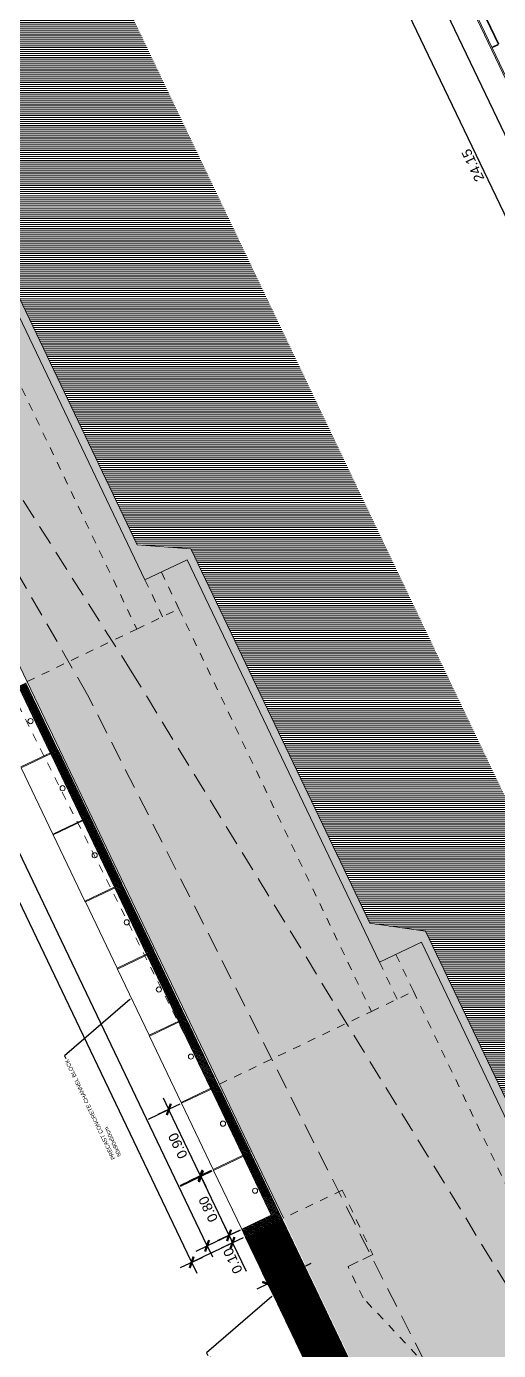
# Model space of a CAD drawing. Header units: metres. Extents: x 679304 to 680626, y 2747329 to 2750056.
# Drawn here: x 679472.73 to 679478.51, y 2747433.81 to 2747450.04 of the extents above; entities that cross this region are included whole.
import ezdxf
from ezdxf import colors
from ezdxf.entities.mleader import LeaderData, LeaderLine
from ezdxf.math import Vec2, Vec3

# ---------------------------------------------------------------- set-up
doc = ezdxf.new("R2010")
doc.units = ezdxf.units.M
doc.linetypes.add('HIDDEN', pattern=[0.375, 0.25, -0.125])
doc.linetypes.add('TRAZOS2', pattern=[9.525, 6.35, -3.175])
doc.layers.add('-aux', color=50, linetype='Continuous', plot=False)
for name, color, linetype in [('01-TX', 7, 'Continuous'), ('01-TX-Dimensions_1-50', 157, 'Continuous'), ('COTAUX', 7, 'Continuous')]:
    doc.layers.add(name, color=color, linetype=linetype)
for name, color, linetype, lineweight in [('02-L-projecció', 6, 'Continuous', 5), ('02-L-seccionat', 4, 'Continuous', 5), ('3-TR terra compactada', 45, 'Continuous', 0)]:
    doc.layers.add(name, color=color, linetype=linetype, lineweight=lineweight)
for name, color, linetype, lineweight, true_color in [('02-L-projecció 2', 251, 'Continuous', 5, 0x636363), ('3-TR D formigó', 251, 'Continuous', 5, 0x666666), ('3-TR tot_u', 8, 'Continuous', 5, 0x787878)]:
    doc.layers.add(name, color=color, linetype=linetype, lineweight=lineweight, true_color=true_color)
doc.styles.get("Standard").update_dxf_attribs({"font": 'arial.ttf'})
doc.dimstyles.new('E50', dxfattribs={"dimscale": 0.03, "dimtxt": 4, "dimasz": 0.5, "dimexe": 0.1, "dimexo": 15, "dimgap": 1, "dimtad": 1, "dimzin": 0, "dimdsep": 46, "dimtxsty": 'Standard', "dimblk1": 'LINCOT200', "dimblk2": 'LINCOT200', "dimsah": 1, "dimcen": 0.1, "dimdle": 0.1, "dimclrt": 256, "dimadec": 0, "dimazin": 0, "dimtfac": 0.015385, "dimtofl": 0, "dimtmove": 0, "dimatfit": 3, "dimldrblk": 'LINCOT200', "dimfxl": 1, "dimtolj": 1, "dimtzin": 0, "dimarcsym": 0})

# ---------------------------------------------------------------- blocks, each defined once
blk = doc.blocks.new('View P3')
at = {"layer": '02-L-projecció 2'}
for points in [[(4.685, -1.285), (4.685, 0.06), (28.937, 0.06)], [(7.484, 0.045), (26.178, 0.045)], [(19.319, -0.04), (19.319, 0.045)], [(19.33, -0.04), (19.33, 0.045)], [(19.33, -0.04), (20.23, -0.04)], [(19.33, -0.05), (20.23, -0.05)]]:
    blk.add_lwpolyline(points, dxfattribs=at)
blk = doc.blocks.new('Long Section P3')
at = {"layer": '3-TR D formigó'}
h = blk.add_hatch(dxfattribs=at)
h.set_pattern_fill('_USER', color=256, scale=0.008, angle=45.0037, pattern_type=0)
h.set_pattern_definition([(153.280275, (-20.59893, 2.6378295), (-0.0035970123, -0.0071457332), [])])
h.paths.add_polyline_path([(5.59, 2.699), (6.52, 2.699), (6.52, 2.198), (5.59, 2.198)])
h = blk.add_hatch(color=256, dxfattribs=at)
h.dxf.hatch_style = 1
h.paths.add_polyline_path([(6.53, 2.698), (6.52, 2.698), (6.52, 2.198), (6.53, 2.198)])
h = blk.add_hatch(dxfattribs=at)
h.set_pattern_fill('_USER', color=256, scale=0.008, angle=45.0037, pattern_type=0)
h.set_pattern_definition([(153.280275, (-19.65893, 2.6378286), (-0.0035970123, -0.0071457332), [])])
h.paths.add_polyline_path([(6.53, 2.699), (7.46, 2.699), (7.46, 2.198), (6.53, 2.198)])
h = blk.add_hatch(color=256, dxfattribs=at)
h.dxf.hatch_style = 1
h.paths.add_polyline_path([(7.47, 2.698), (7.46, 2.698), (7.46, 2.198), (7.47, 2.198)])
h = blk.add_hatch(dxfattribs=at)
h.set_pattern_fill('_USER', color=256, scale=0.008, angle=45.0037, pattern_type=0)
h.set_pattern_definition([(45.00369, (-1.598645, -3.411049), (-0.0056572186, 0.00565649), [])])
h.paths.add_polyline_path([(7.47, 2.198), (8.37, 2.198), (8.37, 2.298), (7.57, 2.298), (7.57, 2.698), (7.47, 2.698)])
h = blk.add_hatch(color=256, dxfattribs=at)
h.dxf.hatch_style = 1
h.paths.add_polyline_path([(8.381, 2.298), (8.37, 2.298), (8.37, 2.198), (8.381, 2.198)])
h = blk.add_hatch(dxfattribs=at)
h.set_pattern_fill('_USER', color=256, scale=0.008, angle=45.0037, pattern_type=0)
h.set_pattern_definition([(45.00369, (-0.687445, -3.411049), (-0.0056572186, 0.00565649), [])])
h.paths.add_polyline_path([(8.381, 2.198), (9.281, 2.198), (9.281, 2.298), (8.381, 2.298)])
h = blk.add_hatch(color=256, dxfattribs=at)
h.dxf.hatch_style = 1
h.paths.add_polyline_path([(9.293, 2.298), (9.281, 2.298), (9.281, 2.198), (9.293, 2.198)])
h = blk.add_hatch(dxfattribs=at)
h.set_pattern_fill('_USER', color=256, scale=0.008, angle=45.0037, pattern_type=0)
h.set_pattern_definition([(45.00369, (0.223755, -3.411049), (-0.0056572186, 0.00565649), [])])
h.paths.add_polyline_path([(9.293, 2.198), (10.193, 2.198), (10.193, 2.298), (9.293, 2.298)])
h = blk.add_hatch(color=256, dxfattribs=at)
h.dxf.hatch_style = 1
h.paths.add_polyline_path([(10.204, 2.298), (10.193, 2.298), (10.193, 2.198), (10.204, 2.198)])
h = blk.add_hatch(dxfattribs=at)
h.set_pattern_fill('_USER', color=256, scale=0.008, angle=45.0037, pattern_type=0)
h.set_pattern_definition([(45.00369, (1.134955, -3.411049), (-0.0056572186, 0.00565649), [])])
h.paths.add_polyline_path([(10.204, 2.198), (11.104, 2.198), (11.104, 2.298), (10.204, 2.298)])
h = blk.add_hatch(color=256, dxfattribs=at)
h.dxf.hatch_style = 1
h.paths.add_polyline_path([(11.115, 2.298), (11.104, 2.298), (11.104, 2.198), (11.115, 2.198)])
h = blk.add_hatch(dxfattribs=at)
h.set_pattern_fill('_USER', color=256, scale=0.008, angle=45.0037, pattern_type=0)
h.set_pattern_definition([(45.00369, (2.046155, -3.411049), (-0.0056572186, 0.00565649), [])])
h.paths.add_polyline_path([(11.115, 2.198), (12.015, 2.198), (12.015, 2.298), (11.115, 2.298)])
h = blk.add_hatch(color=256, dxfattribs=at)
h.dxf.hatch_style = 1
h.paths.add_polyline_path([(12.026, 2.298), (12.015, 2.298), (12.015, 2.198), (12.026, 2.198)])
h = blk.add_hatch(dxfattribs=at)
h.set_pattern_fill('_USER', color=256, scale=0.008, angle=45.0037, pattern_type=0)
h.set_pattern_definition([(45.00369, (2.957355, -3.411049), (-0.0056572186, 0.00565649), [])])
h.paths.add_polyline_path([(12.026, 2.198), (12.926, 2.198), (12.926, 2.298), (12.026, 2.298)])
h = blk.add_hatch(color=256, dxfattribs=at)
h.dxf.hatch_style = 1
h.paths.add_polyline_path([(12.937, 2.298), (12.926, 2.298), (12.926, 2.198), (12.937, 2.198)])
h = blk.add_hatch(dxfattribs=at)
h.set_pattern_fill('_USER', color=256, scale=0.008, angle=45.0037, pattern_type=0)
h.set_pattern_definition([(45.00369, (3.868555, -3.411049), (-0.0056572186, 0.00565649), [])])
h.paths.add_polyline_path([(12.937, 2.198), (13.837, 2.198), (13.837, 2.298), (12.937, 2.298)])
h = blk.add_hatch(color=256, dxfattribs=at)
h.dxf.hatch_style = 1
h.paths.add_polyline_path([(13.849, 2.298), (13.837, 2.298), (13.837, 2.198), (13.849, 2.198)])
h = blk.add_hatch(dxfattribs=at)
h.set_pattern_fill('_USER', color=256, scale=0.008, angle=45.0037, pattern_type=0)
h.set_pattern_definition([(45.00369, (4.779755, -3.411049), (-0.0056572186, 0.00565649), [])])
h.paths.add_polyline_path([(13.849, 2.198), (14.749, 2.198), (14.749, 2.298), (13.849, 2.298)])
h = blk.add_hatch(dxfattribs=at)
h.set_pattern_fill('ANSI33', color=256, scale=0.008)
h.set_pattern_definition([(45, (0, 0.35), (-0.035921024, 0.035921024), []), (45, (0.03592, 0.35), (-0.035921024, 0.035921024), [0.0254, -0.0127])])
h.paths.add_polyline_path([(25.797, 0.887), (26.176, 1.537), (28.923, 1.537), (28.923, 1.637), (25.697, 1.637), (25.697, 0.987), (20.727, 0.987), (20.727, 0.336), (15.26, 0.336), (15.26, -0.236), (9.793, -0.236), (9.793, -0.808), (4.27, -0.808), (4.27, -0.908), (9.893, -0.908), (10.275, -0.336), (15.36, -0.336), (15.69, 0.236), (20.831, 0.236), (21.206, 0.887)])
at = {"layer": '3-TR terra compactada'}
h = blk.add_hatch(dxfattribs=at)
h.set_pattern_fill('LINE', color=256, scale=0.0075, angle=-115.55755, style=0)
h.paths.add_polyline_path([(21.206, 0.887), (20.831, 0.236), (15.69, 0.236), (15.36, -0.336), (10.275, -0.336), (9.893, -0.908), (4.27, -0.908), (4.27, 1.006), (3.921, 1.006), (2.121, 0.435), (2.121, -0.198), (1.171, -0.198), (1.171, 0.184), (0.845, 0.187), (-1, 0.223), (-1, -2.5), (33.511, -2.5), (33.511, 2.456), (28.923, 2.376), (28.923, 1.537), (26.176, 1.537), (25.8, 0.887)])
at = {"layer": '3-TR tot_u'}
h = blk.add_hatch(dxfattribs=at)
h.set_pattern_fill('AR-CONC', color=256, scale=0.001, angle=90.2657)
h.paths.add_polyline_path([(9.293, 2.178), (7.47, 2.182), (4.37, 2.188), (4.371, 1.359), (1.671, 0.502), (1.17, 0.502), (1.171, 0.167), (1.171, -0.198), (2.121, -0.198), (2.121, 0.435), (3.921, 1.006), (4.27, 1.006), (4.27, -0.808), (9.793, -0.808), (9.793, -0.236), (9.293, -0.236)])
h = blk.add_hatch(dxfattribs=at)
h.set_pattern_fill('AR-CONC', color=256, scale=0.001, angle=90.2657)
h.paths.add_polyline_path([(15.26, 0.114), (14.76, 0.114), (9.293, 0.114), (9.293, -0.236), (9.793, -0.236), (15.26, -0.236)])
h.paths.add_polyline_path([(14.76, 0.686), (14.76, 2.178), (9.293, 2.178), (9.293, 0.114), (14.76, 0.114)])
h.paths.add_polyline_path([(20.727, 0.686), (20.227, 0.686), (14.76, 0.686), (14.76, 0.336), (15.26, 0.336), (20.727, 0.336)])
h.paths.add_polyline_path([(20.227, 1.337), (20.227, 2.178), (14.76, 2.178), (14.76, 0.686), (20.227, 0.686)])
h.paths.add_polyline_path([(15.26, 0.336), (14.76, 0.336), (14.76, 0.114), (15.26, 0.114)])
h.paths.add_polyline_path([(20.727, 0.987), (20.227, 0.987), (20.227, 0.686), (20.727, 0.686)])
h.paths.add_polyline_path([(25.697, 1.337), (25.697, 1.637), (28.923, 1.637), (28.923, 2.178), (20.227, 2.178), (20.227, 1.337)])
h.paths.add_polyline_path([(25.697, 0.987), (25.697, 1.337), (20.227, 1.337), (20.227, 0.987), (20.727, 0.987)])
at = {"layer": '-aux'}
for points in [[(6.53, 2.698), (6.52, 2.698), (6.52, 2.198), (6.53, 2.198)], [(7.47, 2.698), (7.46, 2.698), (7.46, 2.198), (7.47, 2.198)]]:
    blk.add_lwpolyline(points, close=True, dxfattribs=at)
at = {"layer": '02-L-projecció', "linetype": 'TRAZOS2', "ltscale": 0.01}
for points in [[(28.748, 2.698), (7.47, 2.248)], [(9.293, 2.178), (9.293, 0.114)], [(14.76, 2.178), (14.76, 0.686)], [(7.471, 2.082), (7.471, 1.382), (6.597, 1.382), (6.597, 1.72)], [(3.921, 1.006), (6.171, 1.72)], [(6.171, 1.72), (6.597, 1.72), (6.597, 1.382)], [(25.697, 1.337), (20.227, 1.337), (20.227, 0.686), (14.76, 0.686), (14.76, 0.114), (9.293, 0.114), (9.293, -0.458), (4.77, -0.458), (4.77, 1.276)], [(15.26, 0.336), (14.76, 0.336)], [(14.76, 0.114), (15.26, 0.114)], [(9.793, -0.236), (9.293, -0.236)], [(9.293, -0.458), (9.793, -0.458)]]:
    blk.add_lwpolyline(points, dxfattribs=at)
at = {"layer": '02-L-projecció'}
for points in [[(7.57, 2.698), (8.37, 2.698)], [(8.381, 2.698), (9.281, 2.698)], [(9.293, 2.698), (10.193, 2.698)], [(10.204, 2.698), (11.104, 2.698)], [(11.115, 2.698), (12.015, 2.698)], [(12.026, 2.698), (12.926, 2.698)], [(12.937, 2.698), (13.837, 2.698)], [(4.27, -0.808), (4.27, -0.908), (9.893, -0.908), (10.275, -0.336), (15.36, -0.336), (15.69, 0.236), (20.831, 0.236), (21.206, 0.887), (25.797, 0.887)]]:
    blk.add_lwpolyline(points, dxfattribs=at)
for centre in [(7.926, 2.348), (8.837, 2.348), (9.748, 2.348), (10.659, 2.348), (11.571, 2.348), (12.482, 2.348), (13.393, 2.348), (14.304, 2.348)]:
    blk.add_circle(centre, 0.0315, dxfattribs=at)
at = {"layer": '02-L-projecció 2', "linetype": 'HIDDEN'}
for points in [[(3.871, 1.365), (4.771, 1.368), (14.295, 1.578), (28.96, 2.698)], [(4.77, -0.017), (14.3, 0.968), (28.748, 2.688)]]:
    blk.add_lwpolyline(points, dxfattribs=at)
at = {"layer": '02-L-projecció 2'}
for points in [[(8.37, 2.198), (8.37, 2.698)], [(8.37, 2.698), (8.381, 2.698)], [(8.381, 2.198), (8.381, 2.698)], [(9.281, 2.198), (9.281, 2.698)], [(9.281, 2.698), (9.293, 2.698)], [(9.293, 2.198), (9.293, 2.698)], [(10.193, 2.198), (10.193, 2.698)], [(10.193, 2.698), (10.204, 2.698)], [(10.204, 2.198), (10.204, 2.698)], [(11.104, 2.198), (11.104, 2.698)], [(11.104, 2.698), (11.115, 2.698)], [(11.115, 2.198), (11.115, 2.698)], [(12.015, 2.198), (12.015, 2.698)], [(12.015, 2.698), (12.026, 2.698)], [(12.026, 2.198), (12.026, 2.698)], [(12.926, 2.198), (12.926, 2.698)], [(12.926, 2.698), (12.937, 2.698)], [(12.937, 2.198), (12.937, 2.698)], [(13.837, 2.198), (13.837, 2.698)], [(13.849, 2.198), (13.849, 2.698)], [(8.37, 2.298), (8.381, 2.298)], [(9.281, 2.298), (9.293, 2.298)], [(10.193, 2.298), (10.204, 2.298)], [(11.104, 2.298), (11.115, 2.298)], [(12.015, 2.298), (12.026, 2.298)], [(12.926, 2.298), (12.937, 2.298)], [(13.837, 2.298), (13.849, 2.298)]]:
    blk.add_lwpolyline(points, dxfattribs=at)
at = {"layer": '02-L-seccionat'}
for points in [[(5.59, 2.699), (6.52, 2.699), (6.52, 2.198), (5.59, 2.198)], [(6.53, 2.699), (7.46, 2.699), (7.46, 2.198), (6.53, 2.198)]]:
    blk.add_lwpolyline(points, close=True, dxfattribs=at)
for points in [[(7.57, 2.698), (7.47, 2.698), (7.47, 2.198), (8.37, 2.198), (8.37, 2.298), (7.57, 2.298), (7.57, 2.698)], [(8.381, 2.198), (9.281, 2.198), (9.281, 2.298), (8.381, 2.298), (8.381, 2.198)], [(9.293, 2.198), (10.193, 2.198), (10.193, 2.298), (9.293, 2.298), (9.293, 2.198)], [(10.204, 2.198), (11.104, 2.198), (11.104, 2.298), (10.204, 2.298), (10.204, 2.198)], [(11.115, 2.198), (12.015, 2.198), (12.015, 2.298), (11.115, 2.298), (11.115, 2.198)], [(12.026, 2.198), (12.926, 2.198), (12.926, 2.298), (12.026, 2.298), (12.026, 2.198)], [(12.937, 2.198), (13.837, 2.198), (13.837, 2.298), (12.937, 2.298), (12.937, 2.198)], [(13.849, 2.198), (14.749, 2.198), (14.749, 2.298), (13.849, 2.298), (13.849, 2.198)], [(7.47, 2.178), (28.923, 2.178)], [(25.697, 0.987), (20.727, 0.987), (20.727, 0.336), (15.26, 0.336), (15.26, -0.236), (9.793, -0.236), (9.793, -0.808), (4.27, -0.808)]]:
    blk.add_lwpolyline(points, dxfattribs=at)
blk = doc.blocks.new('LINCOT200')
for p, q in [((0, -10), (0, 10)), ((0, 0), (10, 0))]:
    blk.add_line(p, q)
at = {"const_width": 1.88}
blk.add_lwpolyline([(3.5, -3.5), (-3.5, 3.5)], dxfattribs=at)
at = {"layer": 'COTAUX'}
blk.add_line((0, 0), (-1.2, 0), dxfattribs=at)
blk = doc.blocks.new('*D32')
at = {"layer": '01-TX-Dimensions_1-50', "color": 0, "lineweight": -2, "transparency": 16777216}
for p, q in [((679473.867, 2747458.252), (679473.612, 2747458.13)), ((679484.029, 2747436.356), (679473.622, 2747458.118)), ((679484.287, 2747436.462), (679484.032, 2747436.341))]:
    blk.add_line(p, q, dxfattribs=at)
at = {"layer": 'DEFPOINTS', "color": 0, "transparency": 16777216}
for p in [(679474.273, 2747458.447), (679473.615, 2747458.132), (679484.693, 2747436.656)]:
    blk.add_point(p, dxfattribs=at)
at = {"layer": '01-TX-Dimensions_1-50', "color": 0, "lineweight": -2, "transparency": 16777216, "xscale": 0.015, "yscale": 0.015, "zscale": 0.015}
for p, rotation in [((679473.615, 2747458.132), 115.5575828872426), ((679484.035, 2747436.342), 295.5575828872426)]:
    blk.add_blockref('LINCOT200', p, dxfattribs=dict(at, rotation=rotation))
at = {"layer": '01-TX-Dimensions_1-50', "transparency": 16777216, "insert": (679478.198, 2747448.337), "char_height": 0.12, "attachment_point": 5, "rotation": 115.5576}
blk.add_mtext('\\A1;24.15', dxfattribs=at)
blk = doc.blocks.new('*D33')
at = {"layer": '01-TX-Dimensions_1-50', "color": 0, "lineweight": -2, "transparency": 16777216}
for p, q in [((679475.052, 2747455.773), (679475.181, 2747455.834)), ((679475.19, 2747455.822), (679484.412, 2747436.539)), ((679484.287, 2747436.462), (679484.416, 2747436.524))]:
    blk.add_line(p, q, dxfattribs=at)
at = {"layer": 'DEFPOINTS', "color": 0, "transparency": 16777216}
for p in [(679475.458, 2747455.967), (679484.693, 2747436.656), (679484.418, 2747436.525)]:
    blk.add_point(p, dxfattribs=at)
at = {"layer": '01-TX-Dimensions_1-50', "color": 0, "lineweight": -2, "transparency": 16777216, "xscale": 0.015, "yscale": 0.015, "zscale": 0.015}
for p, rotation in [((679475.184, 2747455.836), 115.5575828872426), ((679484.418, 2747436.525), 295.5575828872426)]:
    blk.add_blockref('LINCOT200', p, dxfattribs=dict(at, rotation=rotation))
at = {"layer": '01-TX-Dimensions_1-50', "transparency": 16777216, "insert": (679479.115, 2747447.404), "char_height": 0.12, "attachment_point": 5, "rotation": 115.5576}
blk.add_mtext('\\A1;21.40', dxfattribs=at)
blk = doc.blocks.new('*D38')
at = {"layer": '01-TX-Dimensions_1-50', "color": 0, "lineweight": -2, "transparency": 16777216}
for p, q in [((679465.752, 2747454.36), (679465.497, 2747454.239)), ((679474.744, 2747434.909), (679465.506, 2747454.227)), ((679475.003, 2747435.015), (679474.748, 2747434.894))]:
    blk.add_line(p, q, dxfattribs=at)
at = {"layer": 'DEFPOINTS', "color": 0, "transparency": 16777216}
for p in [(679466.157, 2747454.554), (679465.5, 2747454.24), (679475.409, 2747435.21)]:
    blk.add_point(p, dxfattribs=at)
at = {"layer": '01-TX-Dimensions_1-50', "color": 0, "lineweight": -2, "transparency": 16777216, "xscale": 0.015, "yscale": 0.015, "zscale": 0.015}
for p, rotation in [((679465.5, 2747454.24), 115.5575828872426), ((679474.751, 2747434.895), 295.5575828872426)]:
    blk.add_blockref('LINCOT200', p, dxfattribs=dict(at, rotation=rotation))
at = {"layer": '01-TX-Dimensions_1-50', "transparency": 16777216, "insert": (679470.08, 2747444.454), "char_height": 0.12, "attachment_point": 5, "rotation": 115.5576}
blk.add_mtext('\\A1;21.44', dxfattribs=at)
blk = doc.blocks.new('*D39')
at = {"layer": '01-TX-Dimensions_1-50', "color": 0, "lineweight": -2, "transparency": 16777216}
for p, q in [((679466.933, 2747451.89), (679466.911, 2747451.88)), ((679466.92, 2747451.867), (679474.934, 2747435.11)), ((679474.959, 2747435.106), (679474.938, 2747435.095))]:
    blk.add_line(p, q, dxfattribs=at)
at = {"layer": 'DEFPOINTS', "color": 0, "transparency": 16777216}
for p in [(679467.339, 2747452.084), (679475.365, 2747435.3), (679474.94, 2747435.097)]:
    blk.add_point(p, dxfattribs=at)
at = {"layer": '01-TX-Dimensions_1-50', "color": 0, "lineweight": -2, "transparency": 16777216, "xscale": 0.015, "yscale": 0.015, "zscale": 0.015}
for p, rotation in [((679466.914, 2747451.881), 115.5575828872426), ((679474.94, 2747435.097), 295.5575828872426)]:
    blk.add_blockref('LINCOT200', p, dxfattribs=dict(at, rotation=rotation))
at = {"layer": '01-TX-Dimensions_1-50', "transparency": 16777216, "insert": (679470.81, 2747443.521), "char_height": 0.12, "attachment_point": 5, "rotation": 115.5576}
blk.add_mtext('\\A1;18.60', dxfattribs=at)
blk = doc.blocks.new('*D40')
at = {"layer": '01-TX-Dimensions_1-50', "color": 0, "lineweight": -2, "transparency": 16777216}
for p, q in [((679475.996, 2747434.992), (679476.081, 2747434.815)), ((679475.603, 2747434.804), (679475.687, 2747434.627)), ((679475.699, 2747434.636), (679476.066, 2747434.811))]:
    blk.add_line(p, q, dxfattribs=at)
at = {"layer": 'DEFPOINTS', "color": 0, "transparency": 16777216}
for p in [(679475.802, 2747435.398), (679475.409, 2747435.21), (679476.08, 2747434.818)]:
    blk.add_point(p, dxfattribs=at)
at = {"layer": '01-TX-Dimensions_1-50', "color": 0, "lineweight": -2, "transparency": 16777216, "xscale": 0.015, "yscale": 0.015, "zscale": 0.015}
for p, rotation in [((679476.08, 2747434.818), 25.55758288724264), ((679475.686, 2747434.63), 205.5575828872426)]:
    blk.add_blockref('LINCOT200', p, dxfattribs=dict(at, rotation=rotation))
at = {"layer": '01-TX-Dimensions_1-50', "transparency": 16777216, "insert": (679475.922, 2747434.641), "char_height": 0.12, "attachment_point": 5, "rotation": 205.5576}
blk.add_mtext('\\A1;0.44', dxfattribs=at)
blk = doc.blocks.new('*D42')
at = {"layer": '01-TX-Dimensions_1-50', "color": 0, "lineweight": -2, "transparency": 16777216}
for p, q in [((679476.325, 2747456.381), (679479.309, 2747457.809)), ((679484.426, 2747447.103), (679479.313, 2747457.794)), ((679482.009, 2747445.931), (679484.435, 2747447.091))]:
    blk.add_line(p, q, dxfattribs=at)
at = {"layer": 'DEFPOINTS', "color": 0, "transparency": 16777216}
for p in [(679479.307, 2747457.807), (679475.919, 2747456.187), (679481.603, 2747445.737)]:
    blk.add_point(p, dxfattribs=at)
at = {"layer": '01-TX-Dimensions_1-50', "color": 0, "lineweight": -2, "transparency": 16777216, "xscale": 0.015, "yscale": 0.015, "zscale": 0.015}
for p, rotation in [((679479.307, 2747457.807), 115.5575828872426), ((679484.432, 2747447.089), 295.5575828872426)]:
    blk.add_blockref('LINCOT200', p, dxfattribs=dict(at, rotation=rotation))
at = {"layer": '01-TX-Dimensions_1-50', "transparency": 16777216, "insert": (679481.787, 2747452.409), "char_height": 0.12, "attachment_point": 5, "rotation": 115.5576}
blk.add_mtext('\\A1;11.88', dxfattribs=at)
blk = doc.blocks.new('*D93')
at = {"layer": '01-TX-Dimensions_1-50', "color": 0, "lineweight": -2, "transparency": 16777216}
for p, q in [((679474.959, 2747435.106), (679475.206, 2747435.224)), ((679475.215, 2747435.211), (679475.246, 2747435.148)), ((679475.003, 2747435.015), (679475.249, 2747435.133)), ((679475.252, 2747435.135), (679475.419, 2747434.786))]:
    blk.add_line(p, q, dxfattribs=at)
at = {"layer": 'DEFPOINTS', "color": 0, "transparency": 16777216}
for p in [(679475.365, 2747435.3), (679475.409, 2747435.21), (679475.252, 2747435.135)]:
    blk.add_point(p, dxfattribs=at)
at = {"layer": '01-TX-Dimensions_1-50', "color": 0, "lineweight": -2, "transparency": 16777216, "xscale": 0.015, "yscale": 0.015, "zscale": 0.015}
for p, rotation in [((679475.209, 2747435.225), 115.5575829416763), ((679475.252, 2747435.135), 295.5575829416763)]:
    blk.add_blockref('LINCOT200', p, dxfattribs=dict(at, rotation=rotation))
at = {"layer": '01-TX-Dimensions_1-50', "transparency": 16777216, "insert": (679475.256, 2747434.914), "char_height": 0.12, "attachment_point": 5, "rotation": 115.5576}
blk.add_mtext('\\A1;0.10', dxfattribs=at)
blk = doc.blocks.new('*D94')
at = {"layer": '01-TX-Dimensions_1-50', "color": 0, "lineweight": -2, "transparency": 16777216}
for p, q in [((679474.614, 2747435.827), (679474.861, 2747435.945)), ((679475.202, 2747435.238), (679474.87, 2747435.933)), ((679474.959, 2747435.106), (679475.206, 2747435.224))]:
    blk.add_line(p, q, dxfattribs=at)
at = {"layer": 'DEFPOINTS', "color": 0, "transparency": 16777216}
for p in [(679475.02, 2747436.022), (679474.864, 2747435.947), (679475.365, 2747435.3)]:
    blk.add_point(p, dxfattribs=at)
at = {"layer": '01-TX-Dimensions_1-50', "color": 0, "lineweight": -2, "transparency": 16777216, "xscale": 0.015, "yscale": 0.015, "zscale": 0.015}
for p, rotation in [((679474.864, 2747435.947), 115.5575828570049), ((679475.209, 2747435.225), 295.5575828570049)]:
    blk.add_blockref('LINCOT200', p, dxfattribs=dict(at, rotation=rotation))
at = {"layer": '01-TX-Dimensions_1-50', "transparency": 16777216, "insert": (679474.954, 2747435.546), "char_height": 0.12, "attachment_point": 5, "rotation": 115.5576}
blk.add_mtext('\\A1;0.80', dxfattribs=at)
blk = doc.blocks.new('*D95')
at = {"layer": '01-TX-Dimensions_1-50', "color": 0, "lineweight": -2, "transparency": 16777216}
for p, q in [((679474.221, 2747436.649), (679474.468, 2747436.767)), ((679474.852, 2747435.97), (679474.477, 2747436.755)), ((679474.609, 2747435.837), (679474.856, 2747435.955))]:
    blk.add_line(p, q, dxfattribs=at)
at = {"layer": 'DEFPOINTS', "color": 0, "transparency": 16777216}
for p in [(679474.627, 2747436.844), (679474.471, 2747436.769), (679475.015, 2747436.032)]:
    blk.add_point(p, dxfattribs=at)
at = {"layer": '01-TX-Dimensions_1-50', "color": 0, "lineweight": -2, "transparency": 16777216, "xscale": 0.015, "yscale": 0.015, "zscale": 0.015}
for p, rotation in [((679474.471, 2747436.769), 115.5575828608923), ((679474.859, 2747435.957), 295.5575828608923)]:
    blk.add_blockref('LINCOT200', p, dxfattribs=dict(at, rotation=rotation))
at = {"layer": '01-TX-Dimensions_1-50', "transparency": 16777216, "insert": (679474.582, 2747436.323), "char_height": 0.12, "attachment_point": 5, "rotation": 115.5576}
blk.add_mtext('\\A1;0.90', dxfattribs=at)

msp = doc.modelspace()

# ---------------------------------------------------------------- block references
for name, p, rotation in [('View P3', (679486.8109, 2747432.3662), 115.5575828872439), ('Long Section P3', (679481.0656, 2747429.6344), 115.5575828873879)]:
    msp.add_blockref(name, p, dxfattribs=dict(rotation=rotation))

# ---------------------------------------------------------------- dimensions: what is measured, and where the dimension line sits
at = {"layer": '01-TX-Dimensions_1-50'}
for base, p1, p2, angle, picture, middle in [((679473.6151, 2747458.1318), (679484.6927, 2747436.6565), (679474.2734, 2747458.4466), 115.55758, '*D32', (679478.2804, 2747448.3759)), ((679484.4183, 2747436.5252), (679475.4583, 2747455.9669), (679484.6927, 2747436.6565), 115.55758, '*D33', (679479.1971, 2747447.4434)), ((679465.5, 2747454.2401), (679475.4085, 2747435.2095), (679466.1575, 2747454.5545), 115.55758, '*D38', (679470.161, 2747444.4932)), ((679474.9404, 2747435.0966), (679467.3385, 2747452.0841), (679475.3654, 2747435.2998), 115.55758, '*D39', (679470.8927, 2747443.5607)), ((679476.0795, 2747434.8179), (679475.4085, 2747435.2095), (679475.8022, 2747435.3978), 205.55758, '*D40', (679475.8827, 2747434.7237))]:
    dim = msp.add_linear_dim(base=base, p1=p1, p2=p2, angle=angle, dimstyle='E50', dxfattribs=at)
    dim.commit()
    dim.dimension.update_dxf_attribs({"geometry": picture, "text_midpoint": middle, "dimtype": 160})
dim = msp.add_linear_dim(base=(679479.3068, 2747457.8072), p1=(679481.6031, 2747445.7366), p2=(679475.9187, 2747456.187), angle=115.55758, dimstyle='E50', dxfattribs=at)
dim.commit()
dim.dimension.update_dxf_attribs({"geometry": '*D42', "text_midpoint": (679481.7871, 2747452.4089)})
for p1, p2, distance, picture, middle in [((679475.0154, 2747436.0316), (679474.6271, 2747436.8436), 0.1735, '*D95', (679474.5824, 2747436.3234)), ((679475.3654, 2747435.2998), (679475.0202, 2747436.0215), 0.1735, '*D94', (679474.9539, 2747435.5464)), ((679475.3654, 2747435.2998), (679475.4085, 2747435.2096), -0.1735, '*D93', (679475.2562, 2747434.9143))]:
    dim = msp.add_aligned_dim(p1=p1, p2=p2, distance=distance, dimstyle='E50', override={"dimtad": 4}, dxfattribs=at)
    dim.commit()
    dim.dimension.update_dxf_attribs({"geometry": picture, "text_midpoint": middle})

# ---------------------------------------------------------------- leaders
at = {"layer": '01-TX'}
ml = msp.add_multileader_mtext('Standard', dxfattribs=at)
ml.set_content('PRECAST CONCRETE CHANNEL BLOCK\\P50x90x50cm', color=256)
ml.set_leader_properties()
ml.build(insert=Vec2(0, 0))
ml.multileader.update_dxf_attribs({"dogleg_length": 0.0769, "arrow_head_size": 0.0192})
ctx = ml.context
ctx.base_point, ctx.char_height, ctx.arrow_head_size, ctx.landing_gap_size, ctx.plane_origin, ctx.plane_x_axis, ctx.plane_y_axis = Vec3(679473.8027, 2747436.14), 0.05, 0.0192, 0.0192, Vec3(679474.545, 2747436.9815), Vec3(-0.4281213, 0.9037213), Vec3(-0.9037213, -0.4281213)
notes = []
notes.append((ctx, [(1, (1, 1, 0), (679473.1938, 2747437.4252), (0.4281213, -0.9037213), 0.0385, [(0, [(679474.0097, 2747438.1279)], 0, [])])]))
ctx.mtext.insert, ctx.mtext.text_direction, ctx.mtext.rotation, ctx.mtext.flow_direction = Vec3(679473.7715, 2747436.1465), Vec3(-0.4281213, 0.9037213), -0.0036511, 5
ml = msp.add_multileader_mtext('Standard', dxfattribs=at)
ml.set_content('PRECAST CONCRETE BLOCK\\P50x93x50cm', color=256)
ml.set_leader_properties()
ml.build(insert=Vec2(0, 0))
ml.multileader.update_dxf_attribs({"dogleg_length": 0.0769, "arrow_head_size": 0.0192})
ctx = ml.context
ctx.base_point, ctx.char_height, ctx.arrow_head_size, ctx.landing_gap_size, ctx.plane_origin, ctx.plane_x_axis, ctx.plane_y_axis = Vec3(679475.3914, 2747432.8208), 0.05, 0.0192, 0.0192, Vec3(679476.2849, 2747433.3431), Vec3(-0.4281213, 0.9037213), Vec3(-0.9037213, -0.4281213)
notes.append((ctx, [(1, (1, 1, 0), (679474.9338, 2747433.7868), (0.4281213, -0.9037213), 0.0385, [(0, [(679475.7497, 2747434.4895)], 0, [])])]))
ctx.mtext.insert, ctx.mtext.text_direction, ctx.mtext.rotation, ctx.mtext.flow_direction = Vec3(679475.3601, 2747432.8273), Vec3(-0.4281213, 0.9037213), -0.0036511, 5
for ctx, leaders in notes:
    for number, flags, end, landing, length, lines in leaders:
        leader = LeaderData()
        leader.index, (leader.has_last_leader_line, leader.has_dogleg_vector, leader.attachment_direction) = number, flags
        leader.last_leader_point, leader.dogleg_vector, leader.dogleg_length = Vec3(end), Vec3(landing), length
        for number, points, colour, breaks in lines:
            line = LeaderLine()
            line.index, line.vertices, line.color, line.breaks = number, Vec3.list(points), colors.encode_raw_color(colour), breaks
            leader.lines.append(line)
        ctx.leaders.append(leader)

doc.saveas('drawing.dxf')
